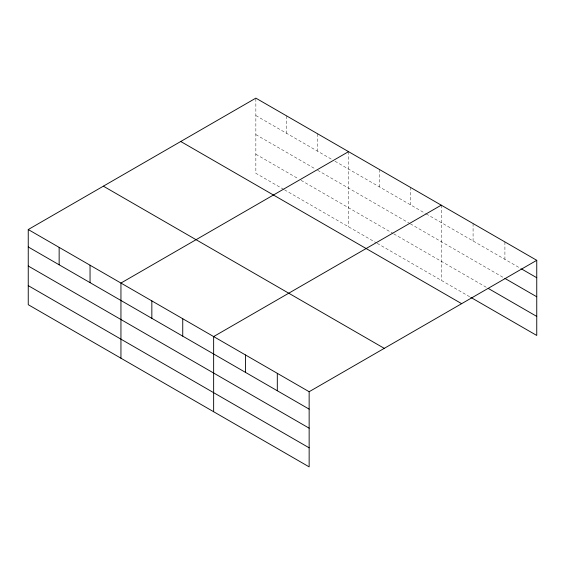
<?xml version="1.0" encoding="UTF-8"?>
<svg xmlns="http://www.w3.org/2000/svg" width="565" height="565" viewBox="0 0 565 565"><rect width="100%" height="100%" fill="white"/><g stroke="black" fill="none" stroke-linecap="round" stroke-linejoin="round"><path stroke-width="0.42" stroke-dasharray="2.83 2.12" d="M255.853 115.557L331.966 159.5M334.981 161.244L425.417 213.457M426.172 213.888L520.831 268.537M255.853 134.604L315.39 168.977M317.65 170.284L409.59 223.366M410.345 223.804L503.401 277.528M255.853 154.238L298.059 178.604M301.067 180.341L393.014 233.423M393.77 233.861L486.726 287.529M283.736 189.388L255.853 173.286L255.853 98.133M284.492 189.819L376.431 242.908M377.187 243.338L470.045 296.95M504.912 241.926L504.912 259.349M473.082 223.549L473.082 240.972M441.244 205.166L441.244 280.325M410.345 187.326L410.345 204.749M379.447 169.486L379.447 186.909M348.548 151.653L348.548 226.805M317.65 133.813L317.65 151.236M286.752 115.973L286.752 133.397"/><path stroke-width="0.85" d="M28.25 229.538L309.147 391.714L309.147 466.867L28.25 304.69L28.25 229.538L255.853 98.133L536.75 260.31L536.75 335.462L470.807 297.388M348.548 151.653L120.945 283.058L120.945 358.21M441.244 205.166L213.641 336.571L213.641 411.73M309.147 391.714L536.75 260.31M521.594 268.975L536.75 277.733M504.912 278.404L536.75 296.78M488.238 288.404L536.75 316.414M180.744 141.497L461.64 303.673M103.36 186.175L384.257 348.351M28.25 246.962L309.147 409.138M28.25 266.009L309.147 428.185M28.25 285.643L309.147 447.819M277.309 373.331L277.309 390.754M245.478 354.954L245.478 372.377M182.742 318.731L182.742 336.154M151.844 300.891L151.844 318.314M90.047 265.218L90.047 282.641M59.148 247.378L59.148 264.801"/></g></svg>
